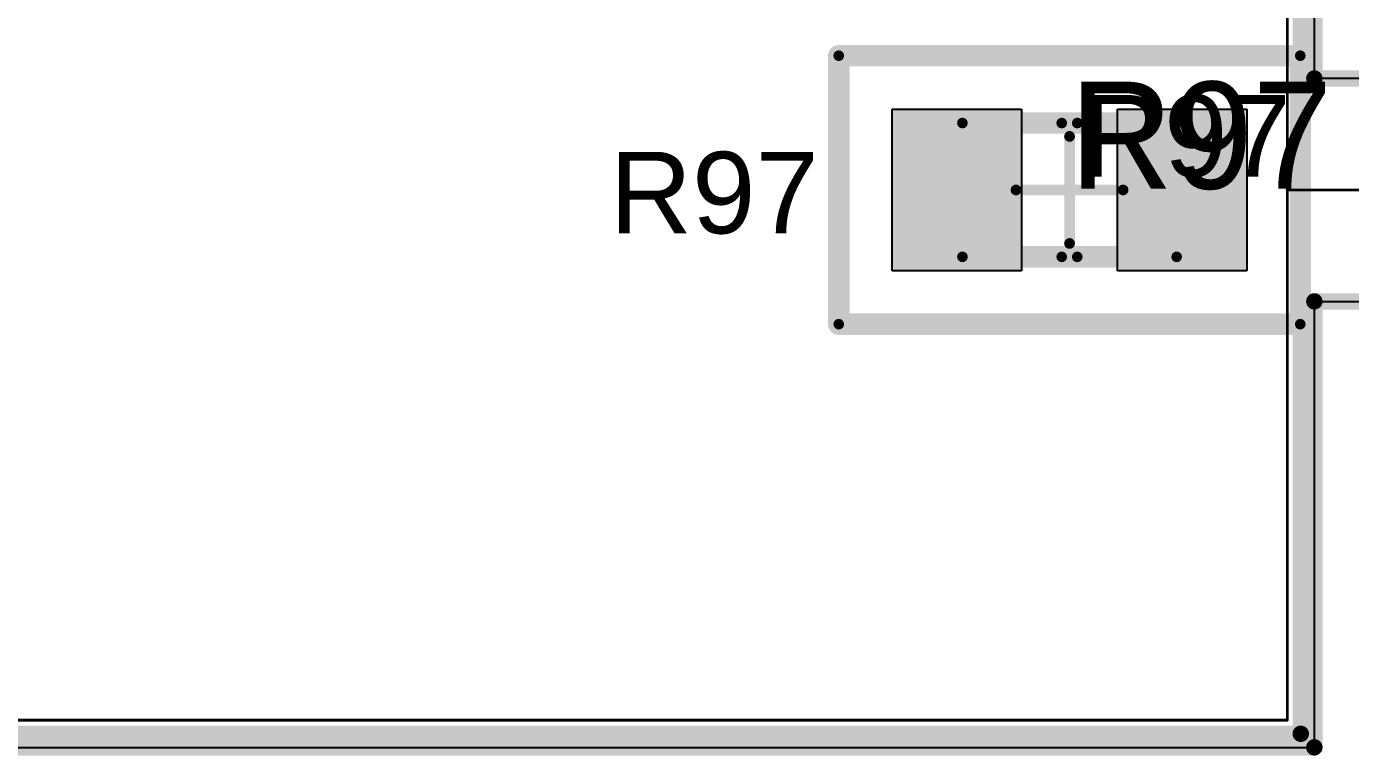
# Model space of a CAD drawing. Header units: millimetres. Extents: x 54 to 247, y 53 to 195.
# Drawn here: x 107.2 to 119.57, y 112.7 to 119.51 of the extents above; entities that cross this region are included whole.
import ezdxf

# ---------------------------------------------------------------- set-up
doc = ezdxf.new("R2010")
doc.units = ezdxf.units.MM
for name, color, linetype in [('BottomOverlay', 54, 'Continuous'), ('Mechanical10', 56, 'Continuous'), ('Mechanical12', 56, 'Continuous'), ('Mechanical13', 56, 'Continuous'), ('Mechanical14', 56, 'Continuous'), ('Mechanical15', 56, 'Continuous'), ('Mechanical4', 56, 'Continuous'), ('Mechanical5', 56, 'Continuous'), ('Mechanical6', 56, 'Continuous'), ('Mechanical8', 56, 'Continuous'), ('PadHoleLayer', 156, 'Continuous'), ('TopOverlay', 2, 'Continuous'), ('TopPaste', 8, 'Continuous'), ('TopSolder', 216, 'Continuous')]:
    doc.layers.add(name, color=color, linetype=linetype)
doc.styles.add('Arial', font='arial.ttf', dxfattribs={"height": 0.2})

# ---------------------------------------------------------------- blocks, each defined once
blk = doc.blocks.new('RES_TUM5_OHM_B_6')
at = {"layer": 'BottomOverlay', "const_width": 0.1524}
for points in [[(25.527, 5.08), (3.175, 5.08)], [(3.175, 5.08), (3.175, -5.08)]]:
    blk.add_lwpolyline(points, dxfattribs=at)
at = {"layer": 'BottomOverlay', "const_width": 0.0762}
blk.add_lwpolyline([(3.1369, 5.08, 1), (3.2131, 5.08, 1)], format="xyb", close=True, dxfattribs=at)
blk.add_lwpolyline([(3.1369, 5.08, 1), (3.2131, 5.08, 1)], format="xyb", close=True, dxfattribs=at)
at = {"layer": 'Mechanical13', "const_width": 0.0254}
for points in [[(25.4, 4.953), (3.302, 4.953)], [(3.302, 4.953), (3.302, -4.953)], [(3.302, 0), (0, 0)]]:
    blk.add_lwpolyline(points, dxfattribs=at)
at = {"layer": 'Mechanical13', "const_width": 0.0127}
for points in [[(3.29565, 4.953, 1), (3.30835, 4.953, 1)], [(3.29565, 4.953, 1), (3.30835, 4.953, 1)], [(3.29565, 0, 1), (3.30835, 0, 1)]]:
    blk.add_lwpolyline(points, format="xyb", close=True, dxfattribs=at)
at = {"layer": 'Mechanical15'}
for p, q in [((3.048, 5.207), (3.048, 1.0414)), ((25.654, 5.207), (3.048, 5.207)), ((3.048, 1.0414), (-1.0414, 1.0414)), ((-1.0414, -1.0414), (3.048, -1.0414)), ((3.048, -1.0414), (3.048, -5.207))]:
    blk.add_line(p, q, dxfattribs=at)
at = {"layer": 'Mechanical15', "const_width": 0.1524}
for points in [[(3.048, 5.207), (3.048, 1.0414)], [(25.654, 5.207), (3.048, 5.207)], [(3.048, 1.0414), (-1.0414, 1.0414)], [(3.048, -1.0414), (-1.0414, -1.0414)], [(3.048, -1.0414), (3.048, -5.207)]]:
    blk.add_lwpolyline(points, dxfattribs=at)
at = {"layer": 'Mechanical15', "const_width": 0.0762}
for points in [[(3.0099, 5.207, 1), (3.0861, 5.207, 1)], [(3.0099, 5.207, 1), (3.0861, 5.207, 1)], [(3.0099, 1.0414, 1), (3.0861, 1.0414, 1)], [(3.0099, 1.0414, 1), (3.0861, 1.0414, 1)], [(3.0099, -1.0414, 1), (3.0861, -1.0414, 1)], [(3.0099, -1.0414, 1), (3.0861, -1.0414, 1)]]:
    blk.add_lwpolyline(points, format="xyb", close=True, dxfattribs=at)
blk = doc.blocks.new('V______CRCW0805__3_IPC_A_220')
at = {"layer": 'TopPaste'}
for points in [[(-1.654, 0.754), (-0.448, 0.754), (-0.448, -0.754), (-1.654, -0.754)], [(0.448, 0.754), (1.654, 0.754), (1.654, -0.754), (0.448, -0.754)]]:
    blk.add_hatch(color=8, dxfattribs=at).paths.add_polyline_path(points)
at = {"layer": 'TopSolder'}
for points in [[(-1.654, 0.754), (-0.448, 0.754), (-0.448, -0.754), (-1.654, -0.754)], [(0.448, 0.754), (1.654, 0.754), (1.654, -0.754), (0.448, -0.754)]]:
    blk.add_hatch(color=216, dxfattribs=at).paths.add_polyline_path(points)
at = {"layer": 'Mechanical10', "const_width": 0.2}
for points in [[(-2.154, 1.254), (2.154, 1.254)], [(-2.154, -1.254), (-2.154, 1.254)], [(2.154, -1.254), (2.154, 1.254)], [(-2.154, -1.254), (2.154, -1.254)]]:
    blk.add_lwpolyline(points, dxfattribs=at)
at = {"layer": 'Mechanical10', "const_width": 0.1}
for points in [[(-2.204, 1.254, 1), (-2.104, 1.254, 1)], [(-2.204, 1.254, 1), (-2.104, 1.254, 1)], [(2.104, 1.254, 1), (2.204, 1.254, 1)], [(2.104, 1.254, 1), (2.204, 1.254, 1)], [(-2.204, -1.254, 1), (-2.104, -1.254, 1)], [(-2.204, -1.254, 1), (-2.104, -1.254, 1)], [(2.104, -1.254, 1), (2.204, -1.254, 1)], [(2.104, -1.254, 1), (2.204, -1.254, 1)]]:
    blk.add_lwpolyline(points, format="xyb", close=True, dxfattribs=at)
at = {"layer": 'Mechanical12', "const_width": 0.2}
for points in [[(-1, 0.625), (1, 0.625)], [(-1, -0.625), (-1, 0.625)], [(1, -0.625), (1, 0.625)], [(-1, -0.625), (1, -0.625)]]:
    blk.add_lwpolyline(points, dxfattribs=at)
at = {"layer": 'Mechanical12', "const_width": 0.1}
for points in [[(-1.05, 0.625, 1), (-0.95, 0.625, 1)], [(-1.05, 0.625, 1), (-0.95, 0.625, 1)], [(0.95, 0.625, 1), (1.05, 0.625, 1)], [(0.95, 0.625, 1), (1.05, 0.625, 1)], [(-1.05, -0.625, 1), (-0.95, -0.625, 1)], [(-1.05, -0.625, 1), (-0.95, -0.625, 1)], [(0.95, -0.625, 1), (1.05, -0.625, 1)], [(0.95, -0.625, 1), (1.05, -0.625, 1)]]:
    blk.add_lwpolyline(points, format="xyb", close=True, dxfattribs=at)
at = {"layer": 'Mechanical15'}
for points, const_width in [([(-2.154, 1.254), (2.154, 1.254)], 0.2), ([(-2.154, -1.254), (-2.154, 1.254)], 0.2), ([(2.154, -1.254), (2.154, 1.254)], 0.2), ([(0, -0.5), (0, 0.5)], 0.1), ([(-0.5, 0), (0.5, 0)], 0.1), ([(-2.154, -1.254), (2.154, -1.254)], 0.2)]:
    blk.add_lwpolyline(points, dxfattribs=dict(at, const_width=const_width))
for points, const_width in [([(-2.204, 1.254, 1), (-2.104, 1.254, 1)], 0.1), ([(-2.204, 1.254, 1), (-2.104, 1.254, 1)], 0.1), ([(2.104, 1.254, 1), (2.204, 1.254, 1)], 0.1), ([(2.104, 1.254, 1), (2.204, 1.254, 1)], 0.1), ([(-0.025, 0.5, 1), (0.025, 0.5, 1)], 0.05), ([(-0.525, 0, 1), (-0.475, 0, 1)], 0.05), ([(0.475, 0, 1), (0.525, 0, 1)], 0.05), ([(-0.025, -0.5, 1), (0.025, -0.5, 1)], 0.05), ([(-2.204, -1.254, 1), (-2.104, -1.254, 1)], 0.1), ([(-2.204, -1.254, 1), (-2.104, -1.254, 1)], 0.1), ([(2.104, -1.254, 1), (2.204, -1.254, 1)], 0.1), ([(2.104, -1.254, 1), (2.204, -1.254, 1)], 0.1)]:
    blk.add_lwpolyline(points, format="xyb", close=True, dxfattribs=dict(at, const_width=const_width))
at = {"layer": 'TopOverlay', "const_width": 0.2}
for points in [[(-0.073, 0.625), (0.073, 0.625)], [(-0.073, -0.625), (0.073, -0.625)]]:
    blk.add_lwpolyline(points, dxfattribs=at)
at = {"layer": 'TopOverlay', "const_width": 0.1}
for points in [[(-0.123, 0.625, 1), (-0.023, 0.625, 1)], [(0.023, 0.625, 1), (0.123, 0.625, 1)], [(-0.123, -0.625, 1), (-0.023, -0.625, 1)], [(0.023, -0.625, 1), (0.123, -0.625, 1)]]:
    blk.add_lwpolyline(points, format="xyb", close=True, dxfattribs=at)
at = {"layer": 'Mechanical10'}
blk.add_text('R97', height=1, dxfattribs=at).set_placement((0, 0.011))

msp = doc.modelspace()

# ---------------------------------------------------------------- hatches: boundary and pattern name
at = {"layer": 'Mechanical14'}
h = msp.add_hatch(color=56, dxfattribs=at)
edge = h.paths.add_edge_path()
edge.add_arc((119.101, 112.903), 0.0381, 0, 360)
h = msp.add_hatch(color=56, dxfattribs=at)
edge = h.paths.add_edge_path()
edge.add_arc((119.101, 112.903), 0.0381, 0, 360)
at = {"layer": 'Mechanical4'}
h = msp.add_hatch(color=56, dxfattribs=at)
edge = h.paths.add_edge_path()
edge.add_arc((114.787, 119.237), 0.05, 0, 360)
h = msp.add_hatch(color=56, dxfattribs=at)
edge = h.paths.add_edge_path()
edge.add_arc((114.787, 119.237), 0.05, 0, 360)
h = msp.add_hatch(color=56, dxfattribs=at)
edge = h.paths.add_edge_path()
edge.add_arc((114.787, 119.237), 0.05, 0, 360)
h = msp.add_hatch(color=56, dxfattribs=at)
edge = h.paths.add_edge_path()
edge.add_arc((114.787, 119.237), 0.05, 0, 360)
h = msp.add_hatch(color=56, dxfattribs=at)
edge = h.paths.add_edge_path()
edge.add_arc((119.096, 119.237), 0.05, 0, 360)
h = msp.add_hatch(color=56, dxfattribs=at)
edge = h.paths.add_edge_path()
edge.add_arc((119.096, 119.237), 0.05, 0, 360)
h = msp.add_hatch(color=56, dxfattribs=at)
edge = h.paths.add_edge_path()
edge.add_arc((119.096, 119.237), 0.05, 0, 360)
h = msp.add_hatch(color=56, dxfattribs=at)
edge = h.paths.add_edge_path()
edge.add_arc((119.096, 119.237), 0.05, 0, 360)
h = msp.add_hatch(color=56, dxfattribs=at)
edge = h.paths.add_edge_path()
edge.add_arc((119.228, 119.024), 0.0381, 0, 360)
h = msp.add_hatch(color=56, dxfattribs=at)
edge = h.paths.add_edge_path()
edge.add_arc((119.228, 119.024), 0.0381, 0, 360)
h = msp.add_hatch(color=56, dxfattribs=at)
edge = h.paths.add_edge_path()
edge.add_arc((119.228, 116.942), 0.0381, 0, 360)
h = msp.add_hatch(color=56, dxfattribs=at)
edge = h.paths.add_edge_path()
edge.add_arc((119.228, 116.942), 0.0381, 0, 360)
h = msp.add_hatch(color=56, dxfattribs=at)
edge = h.paths.add_edge_path()
edge.add_arc((114.787, 116.729), 0.05, 0, 360)
h = msp.add_hatch(color=56, dxfattribs=at)
edge = h.paths.add_edge_path()
edge.add_arc((114.787, 116.729), 0.05, 0, 360)
h = msp.add_hatch(color=56, dxfattribs=at)
edge = h.paths.add_edge_path()
edge.add_arc((114.787, 116.729), 0.05, 0, 360)
h = msp.add_hatch(color=56, dxfattribs=at)
edge = h.paths.add_edge_path()
edge.add_arc((114.787, 116.729), 0.05, 0, 360)
h = msp.add_hatch(color=56, dxfattribs=at)
edge = h.paths.add_edge_path()
edge.add_arc((119.096, 116.729), 0.05, 0, 360)
h = msp.add_hatch(color=56, dxfattribs=at)
edge = h.paths.add_edge_path()
edge.add_arc((119.096, 116.729), 0.05, 0, 360)
h = msp.add_hatch(color=56, dxfattribs=at)
edge = h.paths.add_edge_path()
edge.add_arc((119.096, 116.729), 0.05, 0, 360)
h = msp.add_hatch(color=56, dxfattribs=at)
edge = h.paths.add_edge_path()
edge.add_arc((119.096, 116.729), 0.05, 0, 360)
h = msp.add_hatch(color=56, dxfattribs=at)
edge = h.paths.add_edge_path()
edge.add_arc((119.228, 112.776), 0.0381, 0, 360)
h = msp.add_hatch(color=56, dxfattribs=at)
edge = h.paths.add_edge_path()
edge.add_arc((119.228, 112.776), 0.0381, 0, 360)
at = {"layer": 'Mechanical5'}
h = msp.add_hatch(color=56, dxfattribs=at)
edge = h.paths.add_edge_path()
edge.add_arc((118.974, 117.983), 0.00635, 0, 360)
h = msp.add_hatch(color=56, dxfattribs=at)
edge = h.paths.add_edge_path()
edge.add_arc((118.974, 113.03), 0.00635, 0, 360)
h = msp.add_hatch(color=56, dxfattribs=at)
edge = h.paths.add_edge_path()
edge.add_arc((118.974, 113.03), 0.00635, 0, 360)
at = {"layer": 'Mechanical6'}
h = msp.add_hatch(color=56, dxfattribs=at)
edge = h.paths.add_edge_path()
edge.add_arc((116.869, 118.608), 0.05, 0, 360)
h = msp.add_hatch(color=56, dxfattribs=at)
edge = h.paths.add_edge_path()
edge.add_arc((117.014, 118.608), 0.05, 0, 360)
h = msp.add_hatch(color=56, dxfattribs=at)
edge = h.paths.add_edge_path()
edge.add_arc((116.869, 117.358), 0.05, 0, 360)
h = msp.add_hatch(color=56, dxfattribs=at)
edge = h.paths.add_edge_path()
edge.add_arc((117.014, 117.358), 0.05, 0, 360)
at = {"layer": 'Mechanical8'}
h = msp.add_hatch(color=56, dxfattribs=at)
edge = h.paths.add_edge_path()
edge.add_arc((115.942, 118.608), 0.05, 0, 360)
h = msp.add_hatch(color=56, dxfattribs=at)
edge = h.paths.add_edge_path()
edge.add_arc((115.942, 118.608), 0.05, 0, 360)
h = msp.add_hatch(color=56, dxfattribs=at)
edge = h.paths.add_edge_path()
edge.add_arc((117.942, 118.608), 0.05, 0, 360)
h = msp.add_hatch(color=56, dxfattribs=at)
edge = h.paths.add_edge_path()
edge.add_arc((117.942, 118.608), 0.05, 0, 360)
h = msp.add_hatch(color=56, dxfattribs=at)
edge = h.paths.add_edge_path()
edge.add_arc((115.942, 117.358), 0.05, 0, 360)
h = msp.add_hatch(color=56, dxfattribs=at)
edge = h.paths.add_edge_path()
edge.add_arc((115.942, 117.358), 0.05, 0, 360)
h = msp.add_hatch(color=56, dxfattribs=at)
edge = h.paths.add_edge_path()
edge.add_arc((117.942, 117.358), 0.05, 0, 360)
h = msp.add_hatch(color=56, dxfattribs=at)
edge = h.paths.add_edge_path()
edge.add_arc((117.942, 117.358), 0.05, 0, 360)
at = {"layer": 'PadHoleLayer'}
h = msp.add_hatch(color=156, dxfattribs=at)
edge = h.paths.add_edge_path()
edge.add_arc((114.787, 119.237), 0.05, 0, 360)
h = msp.add_hatch(color=156, dxfattribs=at)
edge = h.paths.add_edge_path()
edge.add_arc((114.787, 119.237), 0.05, 0, 360)
h = msp.add_hatch(color=156, dxfattribs=at)
edge = h.paths.add_edge_path()
edge.add_arc((114.787, 119.237), 0.05, 0, 360)
h = msp.add_hatch(color=156, dxfattribs=at)
edge = h.paths.add_edge_path()
edge.add_arc((114.787, 119.237), 0.05, 0, 360)
h = msp.add_hatch(color=156, dxfattribs=at)
edge = h.paths.add_edge_path()
edge.add_arc((119.096, 119.237), 0.05, 0, 360)
h = msp.add_hatch(color=156, dxfattribs=at)
edge = h.paths.add_edge_path()
edge.add_arc((119.096, 119.237), 0.05, 0, 360)
h = msp.add_hatch(color=156, dxfattribs=at)
edge = h.paths.add_edge_path()
edge.add_arc((119.096, 119.237), 0.05, 0, 360)
h = msp.add_hatch(color=156, dxfattribs=at)
edge = h.paths.add_edge_path()
edge.add_arc((119.096, 119.237), 0.05, 0, 360)
h = msp.add_hatch(color=156, dxfattribs=at)
edge = h.paths.add_edge_path()
edge.add_arc((119.228, 119.024), 0.0381, 0, 360)
h = msp.add_hatch(color=156, dxfattribs=at)
edge = h.paths.add_edge_path()
edge.add_arc((119.228, 119.024), 0.0381, 0, 360)
h = msp.add_hatch(color=156, dxfattribs=at)
edge = h.paths.add_edge_path()
edge.add_arc((115.942, 118.608), 0.05, 0, 360)
h = msp.add_hatch(color=156, dxfattribs=at)
edge = h.paths.add_edge_path()
edge.add_arc((115.942, 118.608), 0.05, 0, 360)
h = msp.add_hatch(color=156, dxfattribs=at)
edge = h.paths.add_edge_path()
edge.add_arc((116.869, 118.608), 0.05, 0, 360)
h = msp.add_hatch(color=156, dxfattribs=at)
edge = h.paths.add_edge_path()
edge.add_arc((117.014, 118.608), 0.05, 0, 360)
h = msp.add_hatch(color=156, dxfattribs=at)
edge = h.paths.add_edge_path()
edge.add_arc((117.942, 118.608), 0.05, 0, 360)
h = msp.add_hatch(color=156, dxfattribs=at)
edge = h.paths.add_edge_path()
edge.add_arc((117.942, 118.608), 0.05, 0, 360)
h = msp.add_hatch(color=156, dxfattribs=at)
edge = h.paths.add_edge_path()
edge.add_arc((118.974, 117.983), 0.00635, 0, 360)
h = msp.add_hatch(color=156, dxfattribs=at)
edge = h.paths.add_edge_path()
edge.add_arc((115.942, 117.358), 0.05, 0, 360)
h = msp.add_hatch(color=156, dxfattribs=at)
edge = h.paths.add_edge_path()
edge.add_arc((115.942, 117.358), 0.05, 0, 360)
h = msp.add_hatch(color=156, dxfattribs=at)
edge = h.paths.add_edge_path()
edge.add_arc((116.869, 117.358), 0.05, 0, 360)
h = msp.add_hatch(color=156, dxfattribs=at)
edge = h.paths.add_edge_path()
edge.add_arc((117.014, 117.358), 0.05, 0, 360)
h = msp.add_hatch(color=156, dxfattribs=at)
edge = h.paths.add_edge_path()
edge.add_arc((117.942, 117.358), 0.05, 0, 360)
h = msp.add_hatch(color=156, dxfattribs=at)
edge = h.paths.add_edge_path()
edge.add_arc((117.942, 117.358), 0.05, 0, 360)
h = msp.add_hatch(color=156, dxfattribs=at)
edge = h.paths.add_edge_path()
edge.add_arc((119.228, 116.942), 0.0381, 0, 360)
h = msp.add_hatch(color=156, dxfattribs=at)
edge = h.paths.add_edge_path()
edge.add_arc((119.228, 116.942), 0.0381, 0, 360)
h = msp.add_hatch(color=156, dxfattribs=at)
edge = h.paths.add_edge_path()
edge.add_arc((114.787, 116.729), 0.05, 0, 360)
h = msp.add_hatch(color=156, dxfattribs=at)
edge = h.paths.add_edge_path()
edge.add_arc((114.787, 116.729), 0.05, 0, 360)
h = msp.add_hatch(color=156, dxfattribs=at)
edge = h.paths.add_edge_path()
edge.add_arc((114.787, 116.729), 0.05, 0, 360)
h = msp.add_hatch(color=156, dxfattribs=at)
edge = h.paths.add_edge_path()
edge.add_arc((114.787, 116.729), 0.05, 0, 360)
h = msp.add_hatch(color=156, dxfattribs=at)
edge = h.paths.add_edge_path()
edge.add_arc((119.096, 116.729), 0.05, 0, 360)
h = msp.add_hatch(color=156, dxfattribs=at)
edge = h.paths.add_edge_path()
edge.add_arc((119.096, 116.729), 0.05, 0, 360)
h = msp.add_hatch(color=156, dxfattribs=at)
edge = h.paths.add_edge_path()
edge.add_arc((119.096, 116.729), 0.05, 0, 360)
h = msp.add_hatch(color=156, dxfattribs=at)
edge = h.paths.add_edge_path()
edge.add_arc((119.096, 116.729), 0.05, 0, 360)
h = msp.add_hatch(color=156, dxfattribs=at)
edge = h.paths.add_edge_path()
edge.add_arc((118.974, 113.03), 0.00635, 0, 360)
h = msp.add_hatch(color=156, dxfattribs=at)
edge = h.paths.add_edge_path()
edge.add_arc((118.974, 113.03), 0.00635, 0, 360)
h = msp.add_hatch(color=156, dxfattribs=at)
edge = h.paths.add_edge_path()
edge.add_arc((119.101, 112.903), 0.0381, 0, 360)
h = msp.add_hatch(color=156, dxfattribs=at)
edge = h.paths.add_edge_path()
edge.add_arc((119.101, 112.903), 0.0381, 0, 360)
h = msp.add_hatch(color=156, dxfattribs=at)
edge = h.paths.add_edge_path()
edge.add_arc((119.228, 112.776), 0.0381, 0, 360)
h = msp.add_hatch(color=156, dxfattribs=at)
edge = h.paths.add_edge_path()
edge.add_arc((119.228, 112.776), 0.0381, 0, 360)

# ---------------------------------------------------------------- linework, layer by layer
at = {"layer": 'Mechanical10'}
for p, q in [((115.287, 117.229), (115.287, 118.737)), ((115.287, 118.737), (116.494, 118.737)), ((116.494, 118.737), (116.494, 117.229)), ((117.389, 117.229), (117.389, 118.737)), ((117.389, 118.737), (118.596, 118.737)), ((118.596, 118.737), (118.596, 117.229)), ((116.494, 117.229), (115.287, 117.229)), ((118.596, 117.229), (117.389, 117.229))]:
    msp.add_line(p, q, dxfattribs=at)
at = {"layer": 'Mechanical14', "const_width": 0.152}
for points in [[(119.101, 112.903), (119.101, 123.063)], [(96.749, 112.903), (119.101, 112.903)]]:
    msp.add_lwpolyline(points, dxfattribs=at)
at = {"layer": 'Mechanical14', "const_width": 0.0762}
msp.add_lwpolyline([(119.062, 112.903, 1), (119.139, 112.903, 1)], format="xyb", close=True, dxfattribs=at)
msp.add_lwpolyline([(119.062, 112.903, 1), (119.139, 112.903, 1)], format="xyb", close=True, dxfattribs=at)
at = {"layer": 'Mechanical4'}
for points, const_width in [([(119.228, 119.024), (119.228, 123.19)], 0.152), ([(119.228, 119.024), (119.228, 123.19)], 0.0127), ([(114.787, 119.237), (119.096, 119.237)], 0.2), ([(114.787, 116.729), (114.787, 119.237)], 0.2), ([(114.787, 119.237), (119.096, 119.237)], 0.2), ([(114.787, 116.729), (114.787, 119.237)], 0.2), ([(119.096, 116.729), (119.096, 119.237)], 0.2), ([(119.096, 116.729), (119.096, 119.237)], 0.2), ([(119.228, 119.024), (123.317, 119.024)], 0.152), ([(119.228, 119.024), (123.317, 119.024)], 0.0127), ([(116.942, 117.483), (116.942, 118.483)], 0.1), ([(116.442, 117.983), (117.442, 117.983)], 0.1), ([(119.228, 112.776), (119.228, 116.942)], 0.152), ([(119.228, 116.942), (123.317, 116.942)], 0.152), ([(119.228, 116.942), (123.317, 116.942)], 0.0127), ([(119.228, 112.776), (119.228, 116.942)], 0.0127), ([(114.787, 116.729), (119.096, 116.729)], 0.2), ([(114.787, 116.729), (119.096, 116.729)], 0.2), ([(96.622, 112.776), (119.228, 112.776)], 0.152), ([(96.622, 112.776), (119.228, 112.776)], 0.0127)]:
    msp.add_lwpolyline(points, dxfattribs=dict(at, const_width=const_width))
for points, const_width in [([(114.737, 119.237, 1), (114.837, 119.237, 1)], 0.1), ([(114.737, 119.237, 1), (114.837, 119.237, 1)], 0.1), ([(114.737, 119.237, 1), (114.837, 119.237, 1)], 0.1), ([(114.737, 119.237, 1), (114.837, 119.237, 1)], 0.1), ([(119.046, 119.237, 1), (119.146, 119.237, 1)], 0.1), ([(119.046, 119.237, 1), (119.146, 119.237, 1)], 0.1), ([(119.046, 119.237, 1), (119.146, 119.237, 1)], 0.1), ([(119.046, 119.237, 1), (119.146, 119.237, 1)], 0.1), ([(119.189, 119.024, 1), (119.266, 119.024, 1)], 0.0762), ([(119.189, 119.024, 1), (119.266, 119.024, 1)], 0.0762), ([(119.224, 119.024, 1), (119.231, 119.024, 1)], 0.00635), ([(119.224, 119.024, 1), (119.231, 119.024, 1)], 0.00635), ([(116.917, 118.483, 1), (116.967, 118.483, 1)], 0.05), ([(116.904, 118.483, 1), (116.929, 118.483, 1)], 0.025), ([(116.904, 118.483, 1), (116.929, 118.483, 1)], 0.025), ([(116.954, 118.483, 1), (116.979, 118.483, 1)], 0.025), ([(116.954, 118.483, 1), (116.979, 118.483, 1)], 0.025), ([(116.417, 117.983, 1), (116.467, 117.983, 1)], 0.05), ([(116.404, 117.983, 1), (116.429, 117.983, 1)], 0.025), ([(116.404, 117.983, 1), (116.429, 117.983, 1)], 0.025), ([(116.454, 117.983, 1), (116.479, 117.983, 1)], 0.025), ([(116.454, 117.983, 1), (116.479, 117.983, 1)], 0.025), ([(117.417, 117.983, 1), (117.467, 117.983, 1)], 0.05), ([(117.404, 117.983, 1), (117.429, 117.983, 1)], 0.025), ([(117.404, 117.983, 1), (117.429, 117.983, 1)], 0.025), ([(117.454, 117.983, 1), (117.479, 117.983, 1)], 0.025), ([(117.454, 117.983, 1), (117.479, 117.983, 1)], 0.025), ([(116.917, 117.483, 1), (116.967, 117.483, 1)], 0.05), ([(116.904, 117.483, 1), (116.929, 117.483, 1)], 0.025), ([(116.904, 117.483, 1), (116.929, 117.483, 1)], 0.025), ([(116.954, 117.483, 1), (116.979, 117.483, 1)], 0.025), ([(116.954, 117.483, 1), (116.979, 117.483, 1)], 0.025), ([(119.189, 116.942, 1), (119.266, 116.942, 1)], 0.0762), ([(119.189, 116.942, 1), (119.266, 116.942, 1)], 0.0762), ([(119.224, 116.942, 1), (119.231, 116.942, 1)], 0.00635), ([(119.224, 116.942, 1), (119.231, 116.942, 1)], 0.00635), ([(114.737, 116.729, 1), (114.837, 116.729, 1)], 0.1), ([(114.737, 116.729, 1), (114.837, 116.729, 1)], 0.1), ([(114.737, 116.729, 1), (114.837, 116.729, 1)], 0.1), ([(114.737, 116.729, 1), (114.837, 116.729, 1)], 0.1), ([(119.046, 116.729, 1), (119.146, 116.729, 1)], 0.1), ([(119.046, 116.729, 1), (119.146, 116.729, 1)], 0.1), ([(119.046, 116.729, 1), (119.146, 116.729, 1)], 0.1), ([(119.046, 116.729, 1), (119.146, 116.729, 1)], 0.1), ([(119.189, 112.776, 1), (119.266, 112.776, 1)], 0.0762), ([(119.189, 112.776, 1), (119.266, 112.776, 1)], 0.0762), ([(119.224, 112.776, 1), (119.231, 112.776, 1)], 0.00635), ([(119.224, 112.776, 1), (119.231, 112.776, 1)], 0.00635)]:
    msp.add_lwpolyline(points, format="xyb", close=True, dxfattribs=dict(at, const_width=const_width))
at = {"layer": 'Mechanical4', "const_width": 0.05}
for points in [[(116.917, 118.483, -1), (116.967, 118.483)], [(116.967, 118.483, -1), (116.917, 118.483)], [(116.417, 117.983, -1), (116.467, 117.983)], [(116.467, 117.983, -1), (116.417, 117.983)], [(117.417, 117.983, -1), (117.467, 117.983)], [(117.467, 117.983, -1), (117.417, 117.983)], [(116.917, 117.483, -1), (116.967, 117.483)], [(116.967, 117.483, -1), (116.917, 117.483)]]:
    msp.add_lwpolyline(points, format="xyb", dxfattribs=at)
at = {"layer": 'Mechanical5', "const_width": 0.0254}
for points in [[(118.974, 113.03), (118.974, 122.936)], [(118.974, 117.983), (122.276, 117.983)], [(96.876, 113.03), (118.974, 113.03)]]:
    msp.add_lwpolyline(points, dxfattribs=at)
at = {"layer": 'Mechanical5', "const_width": 0.0127}
for points in [[(118.967, 117.983, 1), (118.98, 117.983, 1)], [(118.967, 113.03, 1), (118.98, 113.03, 1)], [(118.967, 113.03, 1), (118.98, 113.03, 1)]]:
    msp.add_lwpolyline(points, format="xyb", close=True, dxfattribs=at)
at = {"layer": 'Mechanical6', "const_width": 0.2}
for points in [[(116.869, 118.608), (117.014, 118.608)], [(116.869, 117.358), (117.014, 117.358)]]:
    msp.add_lwpolyline(points, dxfattribs=at)
at = {"layer": 'Mechanical6', "const_width": 0.1}
for points in [[(116.819, 118.608, 1), (116.919, 118.608, 1)], [(116.964, 118.608, 1), (117.064, 118.608, 1)], [(116.819, 117.358, 1), (116.919, 117.358, 1)], [(116.964, 117.358, 1), (117.064, 117.358, 1)]]:
    msp.add_lwpolyline(points, format="xyb", close=True, dxfattribs=at)
at = {"layer": 'Mechanical8'}
for p, q in [((115.287, 117.229), (115.287, 118.737)), ((115.287, 118.737), (116.494, 118.737)), ((116.494, 118.737), (116.494, 117.229)), ((117.389, 117.229), (117.389, 118.737)), ((117.389, 118.737), (118.596, 118.737)), ((118.596, 118.737), (118.596, 117.229)), ((116.494, 117.229), (115.287, 117.229)), ((118.596, 117.229), (117.389, 117.229))]:
    msp.add_line(p, q, dxfattribs=at)
at = {"layer": 'Mechanical8', "const_width": 0.2}
for points in [[(115.942, 118.608), (117.942, 118.608)], [(115.942, 117.358), (115.942, 118.608)], [(117.942, 117.358), (117.942, 118.608)], [(115.942, 117.358), (117.942, 117.358)]]:
    msp.add_lwpolyline(points, dxfattribs=at)
at = {"layer": 'Mechanical8', "const_width": 0.1}
for points in [[(115.892, 118.608, 1), (115.992, 118.608, 1)], [(115.892, 118.608, 1), (115.992, 118.608, 1)], [(117.892, 118.608, 1), (117.992, 118.608, 1)], [(117.892, 118.608, 1), (117.992, 118.608, 1)], [(115.892, 117.358, 1), (115.992, 117.358, 1)], [(115.892, 117.358, 1), (115.992, 117.358, 1)], [(117.892, 117.358, 1), (117.992, 117.358, 1)], [(117.892, 117.358, 1), (117.992, 117.358, 1)]]:
    msp.add_lwpolyline(points, format="xyb", close=True, dxfattribs=at)

# ---------------------------------------------------------------- block references
at = {"rotation": 180}
msp.add_blockref('RES_TUM5_OHM_B_6', (122.276, 117.983), dxfattribs=at)
msp.add_blockref('V______CRCW0805__3_IPC_A_220', (116.942, 117.983))

# ---------------------------------------------------------------- texts
at = {"layer": 'Mechanical4', "style": 'Arial'}
msp.add_text('R97', height=0.762, dxfattribs=at).set_placement((117.056, 118.108))
at = {"layer": 'TopOverlay', "style": 'Arial'}
msp.add_text('R97', height=0.762, dxfattribs=at).set_placement((112.649, 117.577))

doc.saveas('drawing.dxf')
